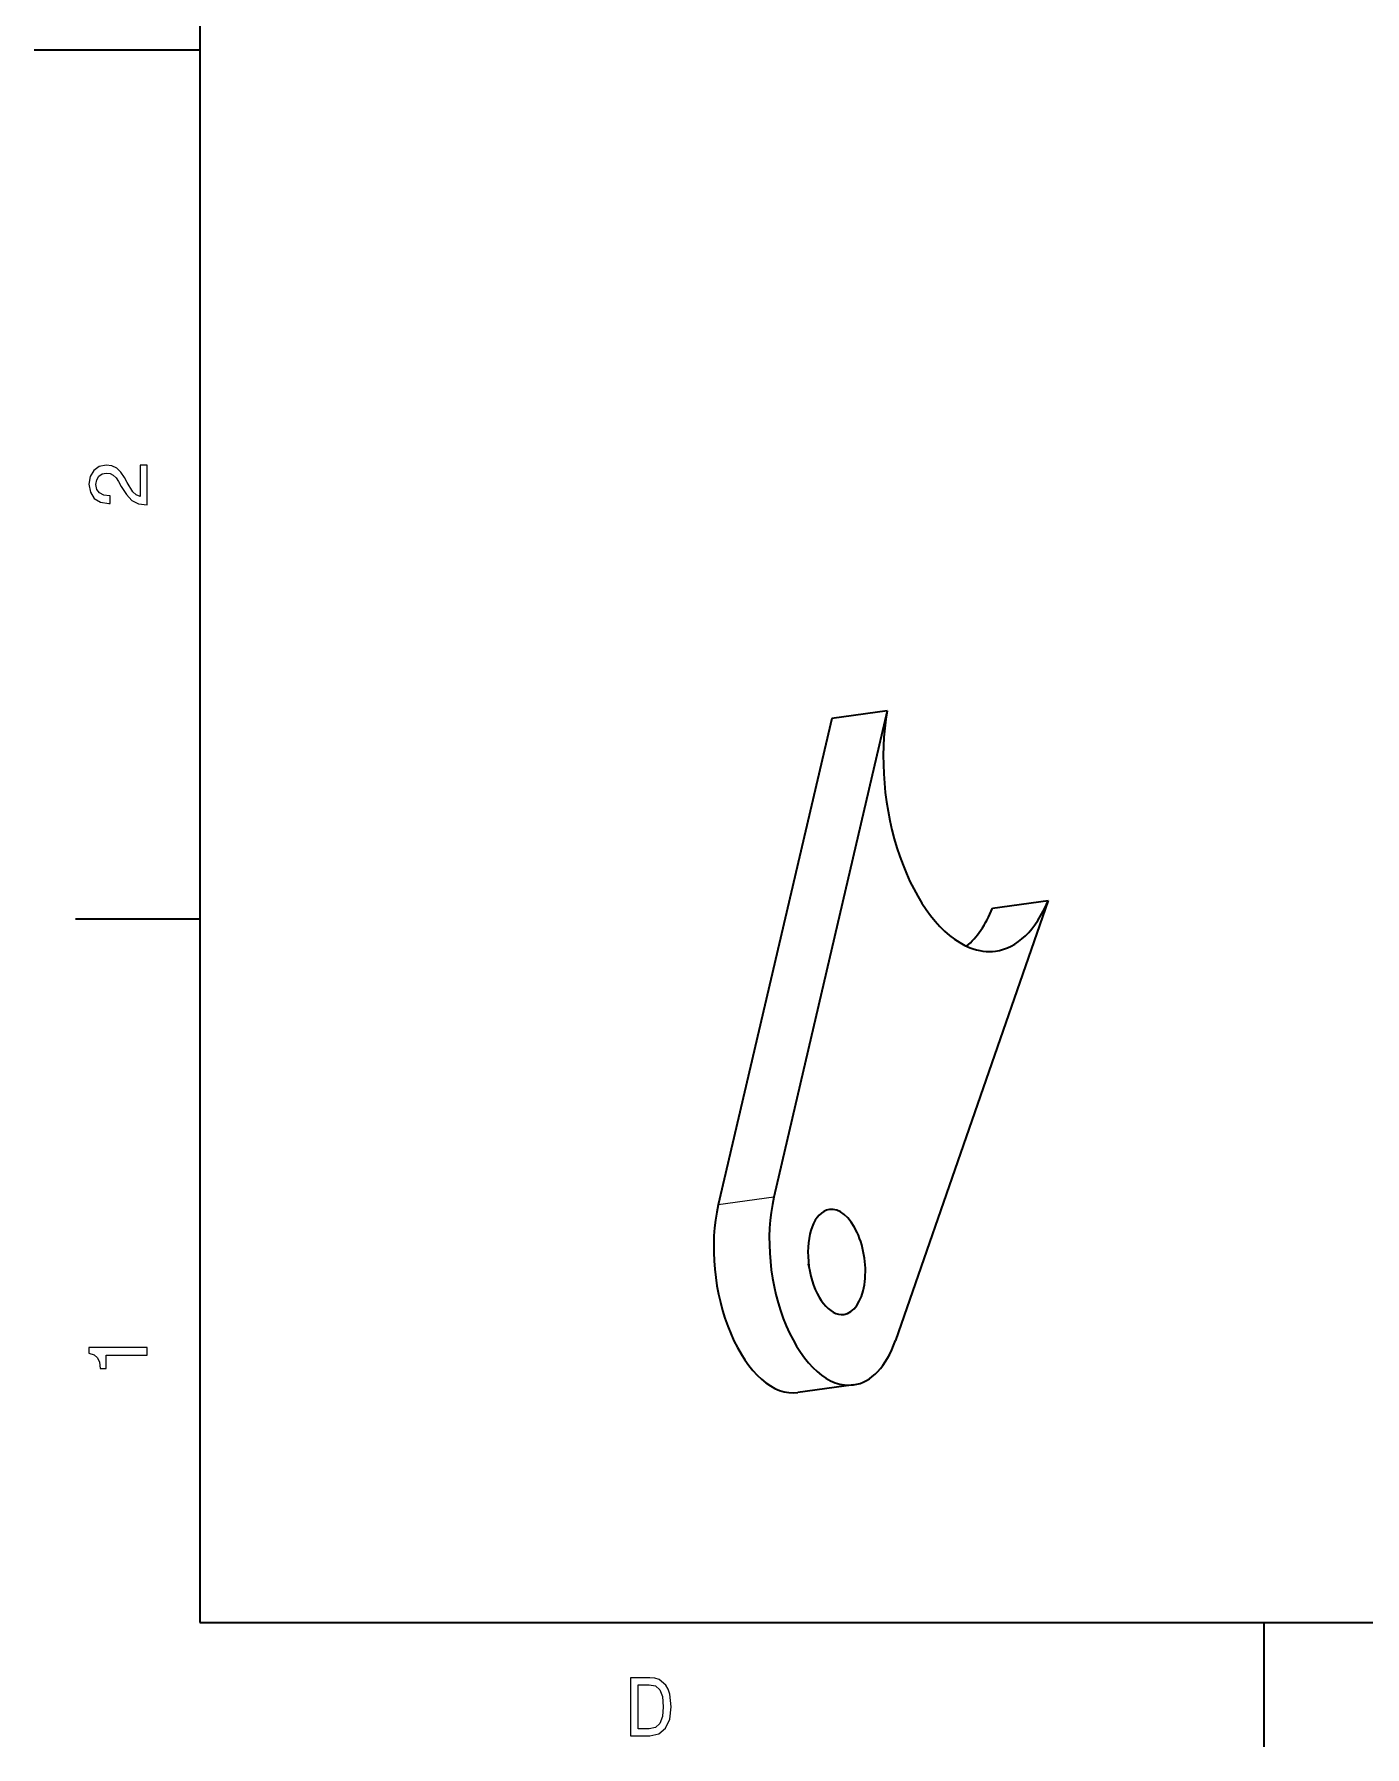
# Model space of a CAD drawing. Extents: x 0 to 297, y 0 to 210.
# Drawn here: x 0 to 80.4, y 2.5 to 106 of the extents above; entities that cross this region are included whole.
import ezdxf

# ---------------------------------------------------------------- set-up
doc = ezdxf.new("R2010")
doc.units = 0

msp = doc.modelspace()

# ---------------------------------------------------------------- linework, layer by layer
at = {"color": 7, "lineweight": 35}
for p, q in [((10, 200), (10, 10)), ((48.18985, 64.626465), (41.335968, 35.239258)), ((51.549713, 65.089233), (44.695831, 35.702026)), ((61.266846, 53.614502), (52.037201, 27.032837)), ((10, 10), (287, 10))]:
    msp.add_line(p, q, dxfattribs=at)
at = {"color": 7, "lineweight": 35, "ltscale": 0.25}
msp.add_line((10, 105), (0, 105), dxfattribs=at)
at = {"color": 7, "lineweight": 35, "ltscale": 0.08479}
for p, q in [((51.549713, 65.089233), (48.18985, 64.626465)), ((57.906982, 53.151733), (61.266846, 53.614502)), ((49.511017, 24.359009), (46.151154, 23.89624))]:
    msp.add_line(p, q, dxfattribs=at)
at = {"color": 7, "lineweight": 35, "ltscale": 0.1875}
for p, q in [((10, 52.5), (2.5, 52.5)), ((74.300003, 10), (74.300003, 2.5))]:
    msp.add_line(p, q, dxfattribs=at)
at = {"color": 7, "lineweight": 13, "ltscale": 0.08479}
msp.add_line((44.695831, 35.702026), (41.335968, 35.239258), dxfattribs=at)
at = {"color": 7, "lineweight": 13}
for points in [[(6.833213, 77.519447), (6.833213, 79.925072), (6.399496, 79.925072), (6.399496, 78.023773), (6.162464, 78.129684), (5.965778, 78.311241), (5.607709, 78.871033), (5.456412, 79.168587), (5.239553, 79.501442), (4.987392, 79.738472), (4.689842, 79.874641), (4.351945, 79.925072), (3.928314, 79.839333), (3.595461, 79.602303), (3.383646, 79.239189), (3.307997, 78.770172), (3.393732, 78.286018), (3.630764, 77.91787), (4.009006, 77.680832), (4.508286, 77.600143), (4.578891, 77.600143), (4.578891, 78.059074), (4.538545, 78.059074), (4.195605, 78.104462), (3.943444, 78.240631), (3.782061, 78.457489), (3.726585, 78.744957), (3.777017, 79.03746), (3.903098, 79.254318), (4.099784, 79.395531), (4.346902, 79.445961), (4.578891, 79.41066), (4.775577, 79.314842), (4.947046, 79.153458), (5.098343, 78.931557), (5.259727, 78.634003), (5.572406, 78.139771), (5.90526, 77.791786), (6.308718, 77.585014), (6.818084, 77.519447)], [(6.833213, 26.159222), (6.833213, 26.618156), (3.307997, 26.618156), (3.307997, 26.275217), (3.615634, 26.184439), (3.822406, 26.002882), (3.943444, 25.725506), (3.98379, 25.34222), (4.341859, 25.34222), (4.341859, 26.159222)], [(37.194958, 6.666787), (36.029972, 6.666787), (36.029972, 3.166787), (37.194958, 3.166787), (37.744667, 3.277738), (38.153168, 3.615634), (38.405331, 4.165346), (38.496109, 4.916787), (38.415417, 5.683357), (38.314552, 5.985951), (38.173344, 6.228026), (37.764839, 6.555836), (37.497551, 6.636527)], [(37.159653, 6.248199), (37.542938, 6.17255), (37.805187, 5.940562), (37.961525, 5.527017), (38.011959, 4.916787), (37.956482, 4.326729), (37.800144, 3.913184), (37.532852, 3.666066), (37.159653, 3.585375), (36.498989, 3.585375), (36.498989, 6.248199)]]:
    msp.add_lwpolyline(points, close=True, dxfattribs=at)
at = {"color": 7, "lineweight": 35}
for centre, major_axis, start_param, end_param in [((56.730408, 60.472778), (-1.36441, 9.906494), 1.0145477669, 2.8543357931), ((53.370544, 60.010132), (-1.36441, 9.906494), 3.4672043789, 3.8773651965), ((56.730408, 60.472778), (-1.36441, 9.906494), 3.1415764977, 3.8773651965), ((56.730408, 60.472778), (-1.36441, 9.906494), 2.8543357931, 3.1415764977), ((45.127747, 31.326172), (-1.023315, 7.42981), 0.9448539609, 3.1416227181), ((48.48761, 31.788818), (-1.023315, 7.42981), 0.9448539609, 3.1416227181), ((48.48761, 31.788818), (-0.436615, 3.170044), 0.2127431395, 3.1416047112), ((48.48761, 31.788818), (-0.436615, 3.170044), 0.0000120576, 0.2127431395), ((48.48761, 31.788818), (-0.436615, 3.170044), 3.1416047112, 6.2831973648), ((45.127747, 31.326172), (-0.436615, 3.170044), 4.6823301015, 4.7423617366), ((48.48761, 31.788818), (-1.023315, 7.42981), 3.1416227181, 3.9470590025)]:
    msp.add_ellipse(centre, major_axis=major_axis, ratio=0.530167, start_param=start_param, end_param=end_param, dxfattribs=at)

doc.saveas('drawing.dxf')
